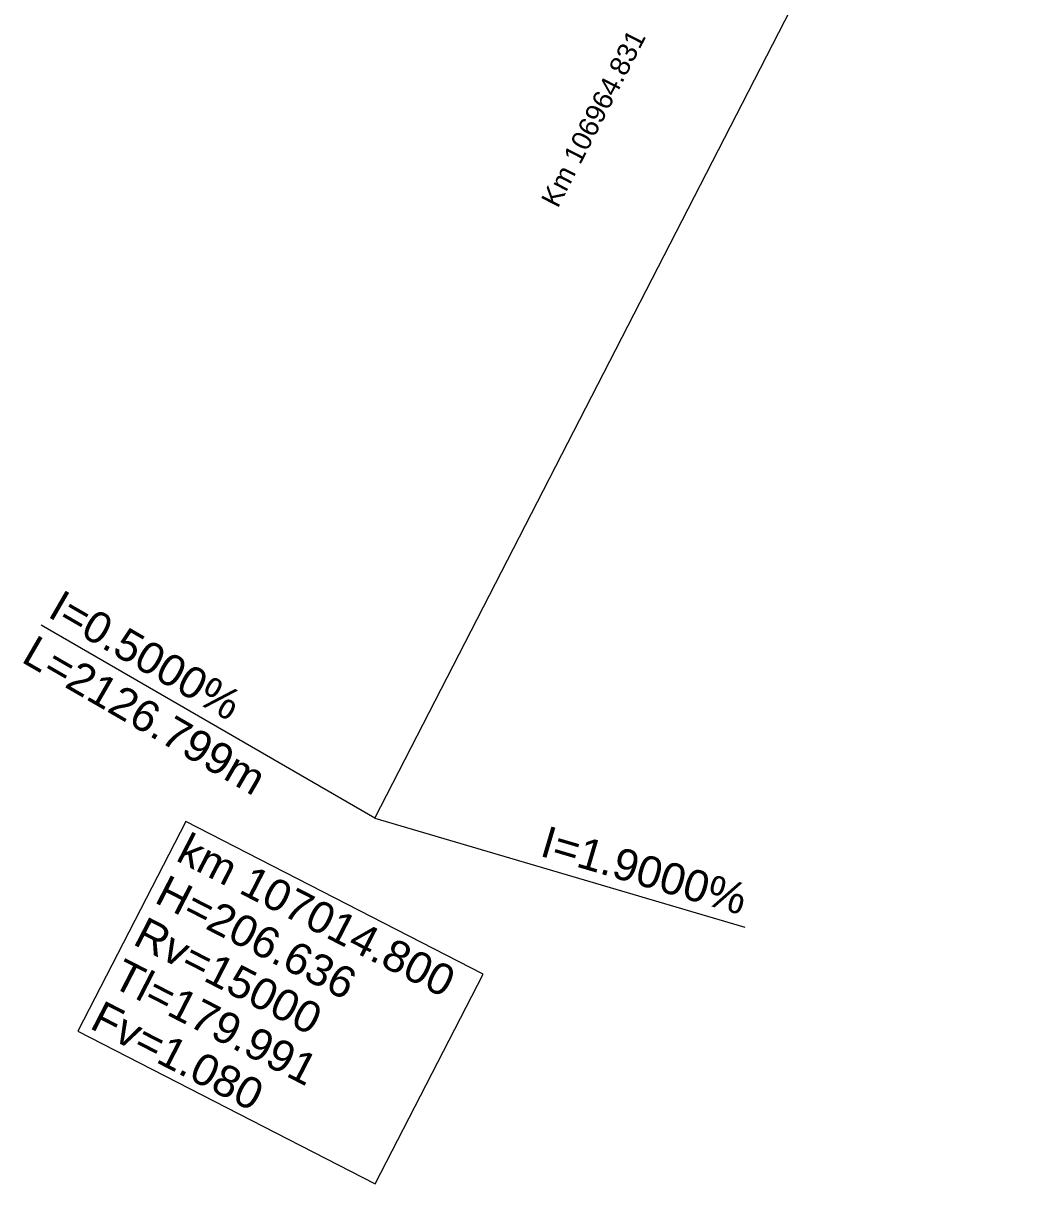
# Model space of a CAD drawing. Extents: x 2610184 to 2620710, y 1263771 to 1270672.
# Drawn here: x 2612956.5 to 2613353.2, y 1267105.3 to 1267566.9 of the extents above; entities that cross this region are included whole.
import ezdxf

# ---------------------------------------------------------------- set-up
doc = ezdxf.new("R2010")
doc.units = 0
doc.header["$LTSCALE"] = 5
doc.layers.add('Grundriss_16', color=7, linetype='CONTINUOUS')
doc.layers.add('QP_reel_16', color=7, linetype='CONTINUOUS')
doc.styles.add('ARIAL', font='arial.ttf')

msp = doc.modelspace()

# ---------------------------------------------------------------- linework, layer by layer
at = {"layer": 'QP_reel_16', "color": 1, "linetype": 'Continuous', "lineweight": 18}
for q in [(2613353.16, 1267750.48), (2612963.61, 1267327.52), (2613243.38, 1267207.32)]:
    msp.add_line((2613096.32, 1267250.71), q, dxfattribs=at)
msp.add_lwpolyline([(2612978.26, 1267166.03), (2613096.47, 1267105.28), (2613139.33, 1267188.66), (2613021.11, 1267249.41)], close=True, dxfattribs=at)

# ---------------------------------------------------------------- texts
at = {"layer": 'Grundriss_16', "color": 30, "lineweight": -3, "style": 'ARIAL'}
msp.add_text('Km 106964.831', height=7.8125, rotation=62.8006, dxfattribs=at).set_placement((2613169.05, 1267493.01))
at = {"layer": 'QP_reel_16', "color": 1, "lineweight": 18, "style": 'ARIAL'}
for s, rotation, p in [('I=0.5000%', 329.9381, (2612965.7, 1267331.13)), ('L=2126.799m', 329.9381, (2612955.26, 1267313.1)), ('I=1.9000%', 343.5585, (2613161.44, 1267235.84)), ('km 107014.800', 332.8006, (2613016.75, 1267234.09)), ('H=206.636', 332.8006, (2613008.17, 1267217.41)), ('Rv=15000', 332.8006, (2612999.6, 1267200.74)), ('Tl=179.991', 332.8006, (2612991.03, 1267184.06)), ('Fv=1.080', 332.8006, (2612982.46, 1267167.38))]:
    msp.add_text(s, height=12.5, rotation=rotation, dxfattribs=at).set_placement(p)

doc.saveas('drawing.dxf')
